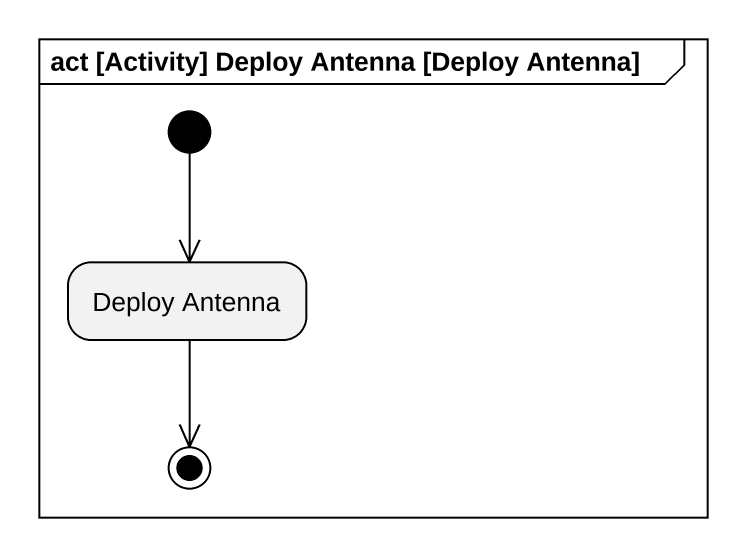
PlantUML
@startuml
mainframe act [Activity] Deploy Antenna [Deploy Antenna]
hide empty description
state "Deploy Antenna" as Deploy_Antenna
[*] --> Deploy_Antenna
Deploy_Antenna --> [*]
@enduml
